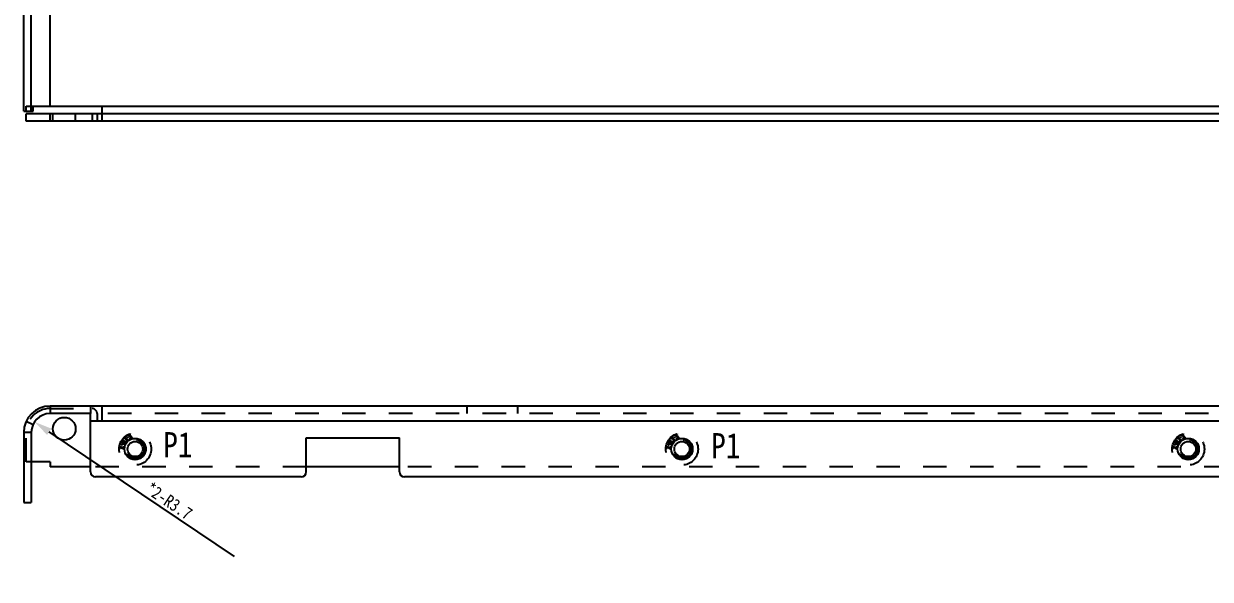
# Model space of a CAD drawing. Header units: millimetres. Extents: x -177 to 18421, y -5017 to 3255.
# Drawn here: x 5673.1 to 5907.5, y 1622.3 to 1732.1 of the extents above; entities that cross this region are included whole.
import ezdxf

# ---------------------------------------------------------------- set-up
doc = ezdxf.new("R2010")
doc.units = ezdxf.units.MM
doc.header["$LTSCALE"] = 46.255
doc.header["$PDMODE"] = 3
doc.header["$PDSIZE"] = 8
doc.linetypes.add('HIDDEN', pattern=[0.2, 0.1, -0.1])
doc.layers.get('0').update_dxf_attribs({"linetype": 'CONTINUOUS'})
doc.layers.get('Defpoints').update_dxf_attribs({"linetype": 'CONTINUOUS'})
doc.layers.add('02___PRT_ALL_AXES', color=7, linetype='CONTINUOUS')
doc.layers.add('DEFAULT_2', color=8, linetype='HIDDEN')
doc.styles.get("Standard").update_dxf_attribs({"font": 'txt', "width": 0.85})
doc.dimstyles.new('DIMSTYLE_2', dxfattribs={"dimtxt": 2.5, "dimasz": 3.5, "dimexe": 1.5, "dimexo": 1, "dimtad": 1, "dimdsep": 46, "dimtxsty": 'Standard', "dimblk": '_FILLED', "dimcen": 0.09, "dimadec": 0, "dimazin": 0, "dimtp": 0.01, "dimtm": 0.01, "dimtfac": 1, "dimtofl": 0, "dimtmove": 0, "dimatfit": 3, "dimldrblk": '_FILLED', "dimfxl": 0, "dimtolj": 1, "dimarcsym": 0})

# ---------------------------------------------------------------- blocks, each defined once
blk = doc.blocks.new('_FILLED')
at = {"color": 0, "linetype": 'ByBlock'}
blk.add_solid([(0, 0), (-1, 0.214), (-1, -0.214)], dxfattribs=at)
blk = doc.blocks.new('*D105')
at = {"color": 0, "linetype": 'Continuous', "lineweight": -2, "transparency": 16777216}
blk.add_line((5714.72, 1626.86), (5678.14, 1651.49), dxfattribs=at)
at = {"layer": 'Defpoints', "color": 0, "linetype": 'Continuous', "transparency": 16777216}
for p in [(5675.24, 1653.44), (5678.31, 1651.38)]:
    blk.add_point(p, dxfattribs=at)
at = {"color": 0, "linetype": 'Continuous', "lineweight": -2, "transparency": 16777216, "xscale": 3.5, "yscale": 3.5, "zscale": 3.5, "rotation": 146.0511906048546}
blk.add_blockref('_FILLED', (5675.24, 1653.44), dxfattribs=at)
at = {"color": 0, "linetype": 'Continuous', "transparency": 16777216, "insert": (5698.32, 1641.67), "char_height": 2.5, "width": 29.75, "attachment_point": 1, "rotation": 326.0512}
blk.add_mtext('\\A1;*2-R3.7', dxfattribs=at)

msp = doc.modelspace()

# ---------------------------------------------------------------- linework, layer by layer
at = {"color": 3, "linetype": 'Continuous'}
for p, q in [((5673.108, 1714.837), (5673.108, 1881.837)), ((6132.608, 1712.837), (5673.608, 1712.837)), ((6127.908, 1656.576), (5678.308, 1656.576)), ((5686.308, 1643.576), (5686.308, 1655.076)), ((6119.908, 1653.576), (5686.308, 1653.576)), ((5673.108, 1651.376), (5673.108, 1637.542)), ((5728.908, 1643.576), (5728.908, 1650.276)), ((5728.908, 1650.276), (5747.308, 1650.276)), ((5747.308, 1643.576), (5747.308, 1650.276)), ((5727.908, 1642.576), (5687.308, 1642.576)), ((6057.908, 1642.576), (5748.308, 1642.576))]:
    msp.add_line(p, q, dxfattribs=at)
at = {"color": 7, "linetype": 'Continuous'}
for p, q in [((5674.608, 1714.837), (5674.608, 1881.837)), ((5678.308, 1715.837), (5678.308, 1881.837)), ((5674.956, 1714.837), (5674.956, 1715.837)), ((5674.956, 1715.837), (6131.261, 1715.837)), ((5688.608, 1714.337), (5688.608, 1715.837)), ((5673.108, 1714.837), (5674.956, 1714.837)), ((5673.608, 1712.837), (5673.608, 1714.337)), ((6132.608, 1714.337), (5673.608, 1714.337)), ((5678.308, 1712.837), (5678.308, 1714.337)), ((5678.308, 1656.576), (5678.308, 1655.076)), ((5686.308, 1655.076), (5678.308, 1655.076)), ((5686.308, 1656.576), (5686.308, 1655.076)), ((5673.108, 1651.376), (5674.608, 1651.376)), ((5674.608, 1651.376), (5674.608, 1637.542)), ((5678.308, 1645.576), (5674.608, 1645.576)), ((5678.308, 1645.576), (5678.308, 1644.576)), ((5686.308, 1644.576), (5678.308, 1644.576)), ((5747.308, 1644.576), (5728.908, 1644.576)), ((5673.108, 1637.542), (5674.608, 1637.542))]:
    msp.add_line(p, q, dxfattribs=at)
at = {"color": 3, "linetype": 'Continuous'}
for centre, radius, start, end in [((5678.308, 1651.376), 5.2, 90, 180), ((5687.308, 1643.576), 1, 180, 270), ((5727.908, 1643.576), 1, 270, 0), ((5748.308, 1643.576), 1, 180, 270)]:
    msp.add_arc(centre, radius, start, end, dxfattribs=at)
at = {"color": 7, "linetype": 'Continuous'}
msp.add_arc((5678.308, 1651.376), 3.7, 90, 180, dxfattribs=at)
at = {"layer": '02___PRT_ALL_AXES', "color": 8, "linetype": 'HIDDEN'}
for p, q in [((5678.858, 1712.837), (5678.858, 1714.337)), ((5683.358, 1714.337), (5678.858, 1714.337)), ((5683.358, 1712.837), (5683.358, 1714.337)), ((5683.358, 1712.837), (5678.858, 1712.837))]:
    msp.add_line(p, q, dxfattribs=at)
at = {"layer": '02___PRT_ALL_AXES', "color": 7, "linetype": 'Continuous'}
for centre, radius in [((5681.108, 1652.076), 2.25), ((5695.108, 1648.076), 1.5), ((5803.108, 1648.076), 1.5), ((5903.108, 1648.076), 1.5)]:
    msp.add_circle(centre, radius, dxfattribs=at)
at = {"layer": '02___PRT_ALL_AXES', "color": 8, "linetype": 'HIDDEN'}
for centre, radius in [((5695.108, 1648.076), 3.175), ((5695.108, 1648.076), 2.11), ((5695.108, 1648.076), 1.91), ((5803.108, 1648.076), 3.175), ((5803.108, 1648.076), 2.11), ((5803.108, 1648.076), 1.91), ((5903.108, 1648.076), 3.175), ((5903.108, 1648.076), 2.11), ((5903.108, 1648.076), 1.91)]:
    msp.add_circle(centre, radius, dxfattribs=at)
at = {"layer": '02___PRT_ALL_AXES', "color": 3, "linetype": 'Continuous'}
for centre in [(5695.108, 1648.076), (5803.108, 1648.076), (5903.108, 1648.076)]:
    msp.add_circle(centre, 2.1, dxfattribs=at)
at = {"layer": 'DEFAULT_2', "color": 8, "linetype": 'HIDDEN'}
for p, q in [((5673.597, 1714.837), (5673.597, 1715.837)), ((5673.597, 1715.837), (5674.956, 1715.837)), ((5686.608, 1714.337), (5686.608, 1712.837)), ((5687.608, 1714.337), (5687.608, 1712.837)), ((5688.608, 1712.837), (5688.608, 1714.337)), ((5678.308, 1656.076), (5686.608, 1656.076)), ((6119.908, 1655.076), (5686.308, 1655.076)), ((5687.608, 1655.076), (5687.608, 1653.576)), ((5688.608, 1653.576), (5688.608, 1656.576)), ((5760.608, 1656.576), (5760.608, 1655.076)), ((5770.608, 1656.576), (5770.608, 1655.076)), ((5673.597, 1653.576), (5674.956, 1652.941)), ((5673.608, 1645.576), (5673.608, 1651.376)), ((5693.152, 1649.463), (5692.477, 1649.852)), ((5692.52, 1649.914), (5693.374, 1649.422)), ((5692.855, 1650.226), (5692.862, 1650.292)), ((5692.858, 1650.17), (5692.855, 1650.226)), ((5692.883, 1650.106), (5692.858, 1650.17)), ((5692.862, 1650.292), (5692.883, 1650.341)), ((5692.918, 1650.051), (5692.883, 1650.106)), ((5692.964, 1650.095), (5692.918, 1650.051)), ((5692.936, 1650.215), (5692.932, 1650.182)), ((5692.932, 1650.182), (5692.943, 1650.134)), ((5692.966, 1650.273), (5692.936, 1650.215)), ((5692.943, 1650.134), (5692.964, 1650.095)), ((5692.957, 1650.411), (5693.007, 1650.43)), ((5693.021, 1650.325), (5692.966, 1650.273)), ((5693.007, 1650.43), (5693.073, 1650.433)), ((5693.08, 1650.353), (5693.021, 1650.325)), ((5693.073, 1650.433), (5693.129, 1650.428)), ((5693.113, 1650.354), (5693.08, 1650.353)), ((5693.161, 1650.341), (5693.113, 1650.354)), ((5693.129, 1650.428), (5693.191, 1650.399)), ((5693.199, 1650.319), (5693.161, 1650.341)), ((5693.191, 1650.399), (5693.244, 1650.362)), ((5693.258, 1650.257), (5693.199, 1650.319)), ((5693.225, 1650.02), (5693.261, 1650.054)), ((5693.283, 1649.958), (5693.225, 1650.02)), ((5693.244, 1650.362), (5693.303, 1650.3)), ((5693.298, 1650.178), (5693.258, 1650.257)), ((5693.261, 1650.054), (5693.3, 1650.121)), ((5693.319, 1649.993), (5693.283, 1649.958)), ((5693.3, 1650.121), (5693.298, 1650.178)), ((5693.303, 1650.3), (5693.353, 1650.23)), ((5693.403, 1650.013), (5693.319, 1649.993)), ((5693.353, 1650.23), (5693.379, 1650.166)), ((5693.379, 1650.166), (5693.363, 1650.092)), ((5693.363, 1650.092), (5693.443, 1650.08)), ((5693.451, 1650), (5693.403, 1650.013)), ((5693.443, 1650.08), (5693.505, 1650.051)), ((5693.527, 1649.955), (5693.451, 1650)), ((5693.505, 1650.051), (5693.573, 1649.998)), ((5693.521, 1650.402), (5693.67, 1650.494)), ((5693.578, 1650.311), (5693.521, 1650.402)), ((5693.557, 1649.925), (5693.527, 1649.955)), ((5693.554, 1649.746), (5693.585, 1649.804)), ((5693.583, 1649.861), (5693.557, 1649.925)), ((5693.573, 1649.998), (5693.602, 1649.968)), ((5693.726, 1650.404), (5693.578, 1650.311)), ((5693.585, 1649.804), (5693.583, 1649.861)), ((5693.602, 1649.968), (5693.652, 1649.897)), ((5693.652, 1649.897), (5693.674, 1649.801)), ((5693.674, 1649.801), (5693.667, 1649.736)), ((5693.67, 1650.494), (5693.726, 1650.404)), ((5693.758, 1650.84), (5693.721, 1650.932)), ((5694.281, 1650.477), (5693.758, 1650.84)), ((5694.176, 1651.008), (5693.851, 1650.878)), ((5693.851, 1650.878), (5694.315, 1650.559)), ((5694.015, 1650.233), (5694.073, 1650.256)), ((5694.058, 1650.158), (5694.015, 1650.233)), ((5694.136, 1650.098), (5694.058, 1650.158)), ((5694.073, 1650.256), (5694.12, 1650.206)), ((5694.12, 1650.206), (5694.171, 1650.181)), ((5694.199, 1650.077), (5694.136, 1650.098)), ((5694.139, 1651.099), (5694.176, 1651.008)), ((5694.171, 1650.181), (5694.237, 1650.184)), ((5694.288, 1650.09), (5694.199, 1650.077)), ((5694.237, 1650.184), (5694.283, 1650.203)), ((5694.336, 1650.407), (5694.281, 1650.477)), ((5694.283, 1650.203), (5694.333, 1650.246)), ((5694.334, 1650.109), (5694.288, 1650.09)), ((5694.315, 1650.559), (5694.362, 1650.509)), ((5694.333, 1650.246), (5694.352, 1650.299)), ((5694.396, 1650.156), (5694.334, 1650.109)), ((5694.352, 1650.368), (5694.336, 1650.407)), ((5694.352, 1650.299), (5694.352, 1650.368)), ((5694.362, 1650.509), (5694.405, 1650.435)), ((5694.426, 1650.214), (5694.396, 1650.156)), ((5694.405, 1650.435), (5694.421, 1650.396)), ((5694.421, 1650.396), (5694.441, 1650.312)), ((5694.441, 1650.312), (5694.426, 1650.214)), ((5801.152, 1649.463), (5800.477, 1649.852)), ((5800.52, 1649.914), (5801.374, 1649.422)), ((5800.855, 1650.226), (5800.862, 1650.292)), ((5800.858, 1650.17), (5800.855, 1650.226)), ((5800.883, 1650.106), (5800.858, 1650.17)), ((5800.862, 1650.292), (5800.883, 1650.341)), ((5800.918, 1650.051), (5800.883, 1650.106)), ((5800.964, 1650.095), (5800.918, 1650.051)), ((5800.936, 1650.215), (5800.932, 1650.182)), ((5800.932, 1650.182), (5800.943, 1650.134)), ((5800.966, 1650.273), (5800.936, 1650.215)), ((5800.943, 1650.134), (5800.964, 1650.095)), ((5800.957, 1650.411), (5801.007, 1650.43)), ((5801.021, 1650.325), (5800.966, 1650.273)), ((5801.007, 1650.43), (5801.073, 1650.433)), ((5801.08, 1650.353), (5801.021, 1650.325)), ((5801.073, 1650.433), (5801.129, 1650.428)), ((5801.113, 1650.354), (5801.08, 1650.353)), ((5801.161, 1650.341), (5801.113, 1650.354)), ((5801.129, 1650.428), (5801.191, 1650.399)), ((5801.199, 1650.319), (5801.161, 1650.341)), ((5801.191, 1650.399), (5801.244, 1650.362)), ((5801.258, 1650.257), (5801.199, 1650.319)), ((5801.225, 1650.02), (5801.261, 1650.054)), ((5801.283, 1649.958), (5801.225, 1650.02)), ((5801.244, 1650.362), (5801.303, 1650.3)), ((5801.298, 1650.178), (5801.258, 1650.257)), ((5801.261, 1650.054), (5801.3, 1650.121)), ((5801.319, 1649.993), (5801.283, 1649.958)), ((5801.3, 1650.121), (5801.298, 1650.178)), ((5801.303, 1650.3), (5801.353, 1650.23)), ((5801.403, 1650.013), (5801.319, 1649.993)), ((5801.353, 1650.23), (5801.379, 1650.166)), ((5801.379, 1650.166), (5801.363, 1650.092)), ((5801.363, 1650.092), (5801.443, 1650.08)), ((5801.451, 1650), (5801.403, 1650.013)), ((5801.443, 1650.08), (5801.505, 1650.051)), ((5801.527, 1649.955), (5801.451, 1650)), ((5801.505, 1650.051), (5801.573, 1649.998)), ((5801.521, 1650.402), (5801.67, 1650.494)), ((5801.578, 1650.311), (5801.521, 1650.402)), ((5801.557, 1649.925), (5801.527, 1649.955)), ((5801.554, 1649.746), (5801.585, 1649.804)), ((5801.583, 1649.861), (5801.557, 1649.925)), ((5801.573, 1649.998), (5801.602, 1649.968)), ((5801.726, 1650.404), (5801.578, 1650.311)), ((5801.585, 1649.804), (5801.583, 1649.861)), ((5801.602, 1649.968), (5801.652, 1649.897)), ((5801.652, 1649.897), (5801.674, 1649.801)), ((5801.674, 1649.801), (5801.667, 1649.736)), ((5801.67, 1650.494), (5801.726, 1650.404)), ((5801.758, 1650.84), (5801.721, 1650.932)), ((5802.281, 1650.477), (5801.758, 1650.84)), ((5802.176, 1651.008), (5801.851, 1650.878)), ((5801.851, 1650.878), (5802.315, 1650.559)), ((5802.015, 1650.233), (5802.073, 1650.256)), ((5802.058, 1650.158), (5802.015, 1650.233)), ((5802.136, 1650.098), (5802.058, 1650.158)), ((5802.073, 1650.256), (5802.12, 1650.206)), ((5802.12, 1650.206), (5802.171, 1650.181)), ((5802.199, 1650.077), (5802.136, 1650.098)), ((5802.139, 1651.099), (5802.176, 1651.008)), ((5802.171, 1650.181), (5802.237, 1650.184)), ((5802.288, 1650.09), (5802.199, 1650.077)), ((5802.237, 1650.184), (5802.283, 1650.203)), ((5802.336, 1650.407), (5802.281, 1650.477)), ((5802.283, 1650.203), (5802.333, 1650.246)), ((5802.334, 1650.109), (5802.288, 1650.09)), ((5802.315, 1650.559), (5802.362, 1650.509)), ((5802.333, 1650.246), (5802.352, 1650.299)), ((5802.396, 1650.156), (5802.334, 1650.109)), ((5802.352, 1650.368), (5802.336, 1650.407)), ((5802.352, 1650.299), (5802.352, 1650.368)), ((5802.362, 1650.509), (5802.405, 1650.435)), ((5802.426, 1650.214), (5802.396, 1650.156)), ((5802.405, 1650.435), (5802.421, 1650.396)), ((5802.421, 1650.396), (5802.441, 1650.312)), ((5802.441, 1650.312), (5802.426, 1650.214)), ((5901.152, 1649.463), (5900.477, 1649.852)), ((5900.52, 1649.914), (5901.374, 1649.422)), ((5900.855, 1650.226), (5900.862, 1650.292)), ((5900.858, 1650.17), (5900.855, 1650.226)), ((5900.883, 1650.106), (5900.858, 1650.17)), ((5900.862, 1650.292), (5900.883, 1650.341)), ((5900.918, 1650.051), (5900.883, 1650.106)), ((5900.964, 1650.095), (5900.918, 1650.051)), ((5900.936, 1650.215), (5900.932, 1650.182)), ((5900.932, 1650.182), (5900.943, 1650.134)), ((5900.966, 1650.273), (5900.936, 1650.215)), ((5900.943, 1650.134), (5900.964, 1650.095)), ((5900.957, 1650.411), (5901.007, 1650.43)), ((5901.021, 1650.325), (5900.966, 1650.273)), ((5901.007, 1650.43), (5901.073, 1650.433)), ((5901.08, 1650.353), (5901.021, 1650.325)), ((5901.073, 1650.433), (5901.129, 1650.428)), ((5901.113, 1650.354), (5901.08, 1650.353)), ((5901.161, 1650.341), (5901.113, 1650.354)), ((5901.129, 1650.428), (5901.191, 1650.399)), ((5901.199, 1650.319), (5901.161, 1650.341)), ((5901.191, 1650.399), (5901.244, 1650.362)), ((5901.258, 1650.257), (5901.199, 1650.319)), ((5901.225, 1650.02), (5901.261, 1650.054)), ((5901.283, 1649.958), (5901.225, 1650.02)), ((5901.244, 1650.362), (5901.303, 1650.3)), ((5901.298, 1650.178), (5901.258, 1650.257)), ((5901.261, 1650.054), (5901.3, 1650.121)), ((5901.319, 1649.993), (5901.283, 1649.958)), ((5901.3, 1650.121), (5901.298, 1650.178)), ((5901.303, 1650.3), (5901.353, 1650.23)), ((5901.403, 1650.013), (5901.319, 1649.993)), ((5901.353, 1650.23), (5901.379, 1650.166)), ((5901.379, 1650.166), (5901.363, 1650.092)), ((5901.363, 1650.092), (5901.443, 1650.08)), ((5901.451, 1650), (5901.403, 1650.013)), ((5901.443, 1650.08), (5901.505, 1650.051)), ((5901.527, 1649.955), (5901.451, 1650)), ((5901.505, 1650.051), (5901.573, 1649.998)), ((5901.521, 1650.402), (5901.67, 1650.494)), ((5901.578, 1650.311), (5901.521, 1650.402)), ((5901.557, 1649.925), (5901.527, 1649.955)), ((5901.554, 1649.746), (5901.585, 1649.804)), ((5901.583, 1649.861), (5901.557, 1649.925)), ((5901.573, 1649.998), (5901.602, 1649.968)), ((5901.726, 1650.404), (5901.578, 1650.311)), ((5901.585, 1649.804), (5901.583, 1649.861)), ((5901.602, 1649.968), (5901.652, 1649.897)), ((5901.652, 1649.897), (5901.674, 1649.801)), ((5901.674, 1649.801), (5901.667, 1649.736)), ((5901.67, 1650.494), (5901.726, 1650.404)), ((5901.758, 1650.84), (5901.721, 1650.932)), ((5902.281, 1650.477), (5901.758, 1650.84)), ((5902.176, 1651.008), (5901.851, 1650.878)), ((5901.851, 1650.878), (5902.315, 1650.559)), ((5902.015, 1650.233), (5902.073, 1650.256)), ((5902.058, 1650.158), (5902.015, 1650.233)), ((5902.136, 1650.098), (5902.058, 1650.158)), ((5902.073, 1650.256), (5902.12, 1650.206)), ((5902.12, 1650.206), (5902.171, 1650.181)), ((5902.199, 1650.077), (5902.136, 1650.098)), ((5902.139, 1651.099), (5902.176, 1651.008)), ((5902.171, 1650.181), (5902.237, 1650.184)), ((5902.288, 1650.09), (5902.199, 1650.077)), ((5902.237, 1650.184), (5902.283, 1650.203)), ((5902.336, 1650.407), (5902.281, 1650.477)), ((5902.283, 1650.203), (5902.333, 1650.246)), ((5902.334, 1650.109), (5902.288, 1650.09)), ((5902.315, 1650.559), (5902.362, 1650.509)), ((5902.333, 1650.246), (5902.352, 1650.299)), ((5902.396, 1650.156), (5902.334, 1650.109)), ((5902.352, 1650.368), (5902.336, 1650.407)), ((5902.352, 1650.299), (5902.352, 1650.368)), ((5902.362, 1650.509), (5902.405, 1650.435)), ((5902.426, 1650.214), (5902.396, 1650.156)), ((5902.405, 1650.435), (5902.421, 1650.396)), ((5902.421, 1650.396), (5902.441, 1650.312)), ((5902.441, 1650.312), (5902.426, 1650.214)), ((5691.96, 1648.292), (5691.946, 1648.355)), ((5691.956, 1648.457), (5691.984, 1648.516)), ((5692.017, 1648.223), (5691.96, 1648.292)), ((5691.984, 1648.516), (5692.031, 1648.561)), ((5692.119, 1648.175), (5692.017, 1648.223)), ((5692.031, 1648.561), (5692.121, 1648.602)), ((5692.083, 1648.443), (5692.072, 1648.343)), ((5692.072, 1648.343), (5692.088, 1648.291)), ((5692.109, 1648.49), (5692.083, 1648.443)), ((5692.088, 1648.291), (5692.148, 1648.247)), ((5692.156, 1648.523), (5692.109, 1648.49)), ((5692.202, 1648.153), (5692.119, 1648.175)), ((5692.121, 1648.602), (5692.209, 1648.618)), ((5692.148, 1648.247), (5692.21, 1648.228)), ((5692.222, 1648.541), (5692.156, 1648.523)), ((5692.21, 1648.228), (5692.202, 1648.153)), ((5692.209, 1648.618), (5692.314, 1648.606)), ((5693.074, 1648.902), (5692.22, 1649.395)), ((5692.285, 1648.534), (5692.222, 1648.541)), ((5692.252, 1649.463), (5692.927, 1649.073)), ((5692.346, 1648.503), (5692.285, 1648.534)), ((5692.314, 1648.606), (5692.396, 1648.573)), ((5692.927, 1649.073), (5692.333, 1649.618)), ((5692.384, 1648.461), (5692.346, 1648.503)), ((5692.383, 1649.705), (5693.152, 1649.463)), ((5692.4, 1648.409), (5692.384, 1648.461)), ((5692.392, 1648.334), (5692.4, 1648.409)), ((5692.408, 1648.282), (5692.392, 1648.334)), ((5692.396, 1648.573), (5692.476, 1648.514)), ((5692.397, 1648.848), (5692.456, 1649.013)), ((5692.497, 1648.813), (5692.397, 1648.848)), ((5692.445, 1648.228), (5692.408, 1648.282)), ((5692.524, 1648.169), (5692.445, 1648.228)), ((5692.45, 1649.608), (5693.13, 1649)), ((5693.318, 1649.325), (5692.45, 1649.608)), ((5692.456, 1649.013), (5692.556, 1648.978)), ((5692.476, 1648.514), (5692.513, 1648.46)), ((5692.556, 1648.978), (5692.497, 1648.813)), ((5692.513, 1648.46), (5692.527, 1648.395)), ((5692.527, 1648.395), (5692.519, 1648.321)), ((5692.519, 1648.321), (5692.536, 1648.281)), ((5692.608, 1648.148), (5692.524, 1648.169)), ((5692.536, 1648.281), (5692.575, 1648.239)), ((5692.575, 1648.239), (5692.637, 1648.22)), ((5692.692, 1648.139), (5692.608, 1648.148)), ((5692.637, 1648.22), (5692.679, 1648.216)), ((5692.679, 1648.216), (5692.744, 1648.221)), ((5692.778, 1648.142), (5692.692, 1648.139)), ((5692.726, 1648.449), (5692.734, 1648.524)), ((5692.767, 1648.433), (5692.726, 1648.449)), ((5692.734, 1648.524), (5692.796, 1648.505)), ((5692.744, 1648.221), (5692.79, 1648.254)), ((5692.806, 1648.403), (5692.767, 1648.433)), ((5692.868, 1648.183), (5692.778, 1648.142)), ((5692.79, 1648.254), (5692.815, 1648.289)), ((5692.796, 1648.505), (5692.876, 1648.459)), ((5692.823, 1648.364), (5692.806, 1648.403)), ((5692.815, 1648.289), (5692.823, 1648.364)), ((5692.916, 1648.228), (5692.868, 1648.183)), ((5692.876, 1648.459), (5692.934, 1648.402)), ((5692.942, 1648.275), (5692.916, 1648.228)), ((5692.934, 1648.402), (5692.949, 1648.338)), ((5692.949, 1648.338), (5692.942, 1648.275)), ((5693.13, 1649), (5693.074, 1648.902)), ((5693.294, 1649.675), (5693.339, 1649.718)), ((5693.362, 1649.622), (5693.294, 1649.675)), ((5693.374, 1649.422), (5693.318, 1649.325)), ((5693.339, 1649.718), (5693.401, 1649.689)), ((5693.457, 1649.594), (5693.362, 1649.622)), ((5693.401, 1649.689), (5693.458, 1649.684)), ((5693.522, 1649.598), (5693.457, 1649.594)), ((5693.458, 1649.684), (5693.518, 1649.711)), ((5693.518, 1649.711), (5693.554, 1649.746)), ((5693.6, 1649.643), (5693.522, 1649.598)), ((5693.618, 1649.66), (5693.6, 1649.643)), ((5693.667, 1649.736), (5693.618, 1649.66)), ((5799.96, 1648.292), (5799.946, 1648.355)), ((5799.956, 1648.457), (5799.984, 1648.516)), ((5800.017, 1648.223), (5799.96, 1648.292)), ((5799.984, 1648.516), (5800.031, 1648.561)), ((5800.119, 1648.175), (5800.017, 1648.223)), ((5800.031, 1648.561), (5800.121, 1648.602)), ((5800.083, 1648.443), (5800.072, 1648.343)), ((5800.072, 1648.343), (5800.088, 1648.291)), ((5800.109, 1648.49), (5800.083, 1648.443)), ((5800.088, 1648.291), (5800.148, 1648.247)), ((5800.156, 1648.523), (5800.109, 1648.49)), ((5800.202, 1648.153), (5800.119, 1648.175)), ((5800.121, 1648.602), (5800.209, 1648.618)), ((5800.148, 1648.247), (5800.21, 1648.228)), ((5800.222, 1648.541), (5800.156, 1648.523)), ((5800.21, 1648.228), (5800.202, 1648.153)), ((5800.209, 1648.618), (5800.314, 1648.606)), ((5801.074, 1648.902), (5800.22, 1649.395)), ((5800.285, 1648.534), (5800.222, 1648.541)), ((5800.252, 1649.463), (5800.927, 1649.073)), ((5800.346, 1648.503), (5800.285, 1648.534)), ((5800.314, 1648.606), (5800.396, 1648.573)), ((5800.927, 1649.073), (5800.333, 1649.618)), ((5800.384, 1648.461), (5800.346, 1648.503)), ((5800.383, 1649.705), (5801.152, 1649.463)), ((5800.4, 1648.409), (5800.384, 1648.461)), ((5800.392, 1648.334), (5800.4, 1648.409)), ((5800.408, 1648.282), (5800.392, 1648.334)), ((5800.396, 1648.573), (5800.476, 1648.514)), ((5800.397, 1648.848), (5800.456, 1649.013)), ((5800.497, 1648.813), (5800.397, 1648.848)), ((5800.445, 1648.228), (5800.408, 1648.282)), ((5800.524, 1648.169), (5800.445, 1648.228)), ((5800.45, 1649.608), (5801.13, 1649)), ((5801.318, 1649.325), (5800.45, 1649.608)), ((5800.456, 1649.013), (5800.556, 1648.978)), ((5800.476, 1648.514), (5800.513, 1648.46)), ((5800.556, 1648.978), (5800.497, 1648.813)), ((5800.513, 1648.46), (5800.527, 1648.395)), ((5800.527, 1648.395), (5800.519, 1648.321)), ((5800.519, 1648.321), (5800.536, 1648.281)), ((5800.608, 1648.148), (5800.524, 1648.169)), ((5800.536, 1648.281), (5800.575, 1648.239)), ((5800.575, 1648.239), (5800.637, 1648.22)), ((5800.692, 1648.139), (5800.608, 1648.148)), ((5800.637, 1648.22), (5800.679, 1648.216)), ((5800.679, 1648.216), (5800.744, 1648.221)), ((5800.778, 1648.142), (5800.692, 1648.139)), ((5800.726, 1648.449), (5800.734, 1648.524)), ((5800.767, 1648.433), (5800.726, 1648.449)), ((5800.734, 1648.524), (5800.796, 1648.505)), ((5800.744, 1648.221), (5800.79, 1648.254)), ((5800.806, 1648.403), (5800.767, 1648.433)), ((5800.868, 1648.183), (5800.778, 1648.142)), ((5800.79, 1648.254), (5800.815, 1648.289)), ((5800.796, 1648.505), (5800.876, 1648.459)), ((5800.823, 1648.364), (5800.806, 1648.403)), ((5800.815, 1648.289), (5800.823, 1648.364)), ((5800.916, 1648.228), (5800.868, 1648.183)), ((5800.876, 1648.459), (5800.934, 1648.402)), ((5800.942, 1648.275), (5800.916, 1648.228)), ((5800.934, 1648.402), (5800.949, 1648.338)), ((5800.949, 1648.338), (5800.942, 1648.275)), ((5801.13, 1649), (5801.074, 1648.902)), ((5801.294, 1649.675), (5801.339, 1649.718)), ((5801.362, 1649.622), (5801.294, 1649.675)), ((5801.374, 1649.422), (5801.318, 1649.325)), ((5801.339, 1649.718), (5801.401, 1649.689)), ((5801.457, 1649.594), (5801.362, 1649.622)), ((5801.401, 1649.689), (5801.458, 1649.684)), ((5801.522, 1649.598), (5801.457, 1649.594)), ((5801.458, 1649.684), (5801.518, 1649.711)), ((5801.518, 1649.711), (5801.554, 1649.746)), ((5801.6, 1649.643), (5801.522, 1649.598)), ((5801.618, 1649.66), (5801.6, 1649.643)), ((5801.667, 1649.736), (5801.618, 1649.66)), ((5899.96, 1648.292), (5899.946, 1648.355)), ((5899.956, 1648.457), (5899.984, 1648.516)), ((5900.017, 1648.223), (5899.96, 1648.292)), ((5899.984, 1648.516), (5900.031, 1648.561)), ((5900.119, 1648.175), (5900.017, 1648.223)), ((5900.031, 1648.561), (5900.121, 1648.602)), ((5900.083, 1648.443), (5900.072, 1648.343)), ((5900.072, 1648.343), (5900.088, 1648.291)), ((5900.109, 1648.49), (5900.083, 1648.443)), ((5900.088, 1648.291), (5900.148, 1648.247)), ((5900.156, 1648.523), (5900.109, 1648.49)), ((5900.202, 1648.153), (5900.119, 1648.175)), ((5900.121, 1648.602), (5900.209, 1648.618)), ((5900.148, 1648.247), (5900.21, 1648.228)), ((5900.222, 1648.541), (5900.156, 1648.523)), ((5900.21, 1648.228), (5900.202, 1648.153)), ((5900.209, 1648.618), (5900.314, 1648.606)), ((5901.074, 1648.902), (5900.22, 1649.395)), ((5900.285, 1648.534), (5900.222, 1648.541)), ((5900.252, 1649.463), (5900.927, 1649.073)), ((5900.346, 1648.503), (5900.285, 1648.534)), ((5900.314, 1648.606), (5900.396, 1648.573)), ((5900.927, 1649.073), (5900.333, 1649.618)), ((5900.384, 1648.461), (5900.346, 1648.503)), ((5900.383, 1649.705), (5901.152, 1649.463)), ((5900.4, 1648.409), (5900.384, 1648.461)), ((5900.392, 1648.334), (5900.4, 1648.409)), ((5900.408, 1648.282), (5900.392, 1648.334)), ((5900.396, 1648.573), (5900.476, 1648.514)), ((5900.397, 1648.848), (5900.456, 1649.013)), ((5900.497, 1648.813), (5900.397, 1648.848)), ((5900.445, 1648.228), (5900.408, 1648.282)), ((5900.524, 1648.169), (5900.445, 1648.228)), ((5900.45, 1649.608), (5901.13, 1649)), ((5901.318, 1649.325), (5900.45, 1649.608)), ((5900.456, 1649.013), (5900.556, 1648.978)), ((5900.476, 1648.514), (5900.513, 1648.46)), ((5900.556, 1648.978), (5900.497, 1648.813)), ((5900.513, 1648.46), (5900.527, 1648.395)), ((5900.527, 1648.395), (5900.519, 1648.321)), ((5900.519, 1648.321), (5900.536, 1648.281)), ((5900.608, 1648.148), (5900.524, 1648.169)), ((5900.536, 1648.281), (5900.575, 1648.239)), ((5900.575, 1648.239), (5900.637, 1648.22)), ((5900.692, 1648.139), (5900.608, 1648.148)), ((5900.637, 1648.22), (5900.679, 1648.216)), ((5900.679, 1648.216), (5900.744, 1648.221)), ((5900.778, 1648.142), (5900.692, 1648.139)), ((5900.726, 1648.449), (5900.734, 1648.524)), ((5900.767, 1648.433), (5900.726, 1648.449)), ((5900.734, 1648.524), (5900.796, 1648.505)), ((5900.744, 1648.221), (5900.79, 1648.254)), ((5900.806, 1648.403), (5900.767, 1648.433)), ((5900.868, 1648.183), (5900.778, 1648.142)), ((5900.79, 1648.254), (5900.815, 1648.289)), ((5900.796, 1648.505), (5900.876, 1648.459)), ((5900.823, 1648.364), (5900.806, 1648.403)), ((5900.815, 1648.289), (5900.823, 1648.364)), ((5900.916, 1648.228), (5900.868, 1648.183)), ((5900.876, 1648.459), (5900.934, 1648.402)), ((5900.942, 1648.275), (5900.916, 1648.228)), ((5900.934, 1648.402), (5900.949, 1648.338)), ((5900.949, 1648.338), (5900.942, 1648.275)), ((5901.13, 1649), (5901.074, 1648.902)), ((5901.294, 1649.675), (5901.339, 1649.718)), ((5901.362, 1649.622), (5901.294, 1649.675)), ((5901.374, 1649.422), (5901.318, 1649.325)), ((5901.339, 1649.718), (5901.401, 1649.689)), ((5901.457, 1649.594), (5901.362, 1649.622)), ((5901.401, 1649.689), (5901.458, 1649.684)), ((5901.522, 1649.598), (5901.457, 1649.594)), ((5901.458, 1649.684), (5901.518, 1649.711)), ((5901.518, 1649.711), (5901.554, 1649.746)), ((5901.6, 1649.643), (5901.522, 1649.598)), ((5901.618, 1649.66), (5901.6, 1649.643)), ((5901.667, 1649.736), (5901.618, 1649.66)), ((5674.608, 1645.576), (5673.608, 1645.576)), ((5728.908, 1644.576), (5686.308, 1644.576)), ((6058.908, 1644.576), (5747.308, 1644.576))]:
    msp.add_line(p, q, dxfattribs=at)
for centre in [(5695.108, 1648.076), (5803.108, 1648.076), (5903.108, 1648.076)]:
    msp.add_circle(centre, 1.8, dxfattribs=at)
for centre, radius, start, end in [((5678.308, 1651.376), 4.7, 90, 180), ((5686.608, 1655.076), 1, 0, 90)]:
    msp.add_arc(centre, radius, start, end, dxfattribs=at)

# ---------------------------------------------------------------- texts
at = {"color": 2, "linetype": 'Continuous', "char_height": 5, "width": 8.5, "attachment_point": 1, "line_spacing_factor": 0.9}
for insert in [(5700.66, 1651.427), (5808.873, 1651.235)]:
    msp.add_mtext('P1', dxfattribs=dict(at, insert=insert))

# ---------------------------------------------------------------- dimensions: what is measured, and where the dimension line sits
at = {"color": 2, "linetype": 'Continuous'}
dim = msp.add_radius_dim(center=(5678.308, 1651.376), mpoint=(5675.239, 1653.442), text='*2-<>', dimstyle='DIMSTYLE_2', dxfattribs=at)
dim.commit()
dim.dimension.update_dxf_attribs({"geometry": '*D105', "text_midpoint": (5708.911, 1630.774), "dimtype": 164})

doc.saveas('drawing.dxf')
